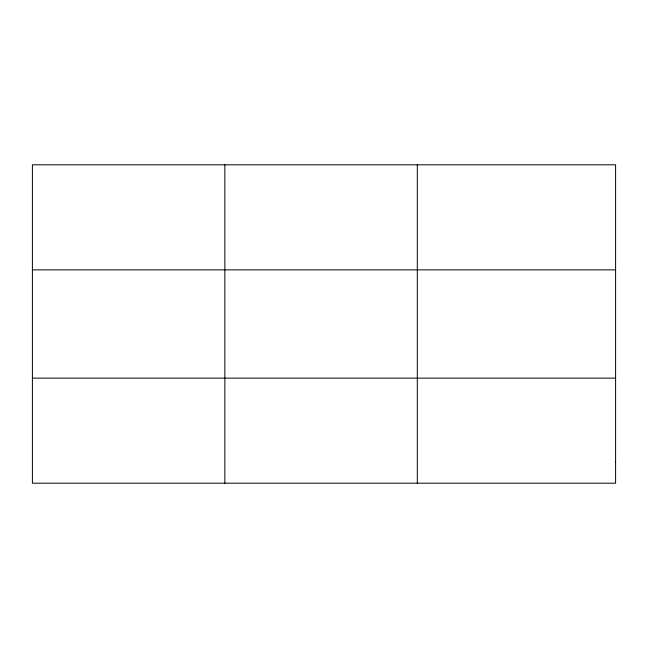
<?xml version="1.0" encoding="UTF-8"?>
<svg xmlns="http://www.w3.org/2000/svg" width="648" height="648" viewBox="0 0 648 648"><rect width="100%" height="100%" fill="white"/><g stroke="black" fill="none" stroke-linecap="round" stroke-linejoin="round"><path stroke-width="0.97" d="M224.856 483.197L224.856 164.803M417.312 483.197L417.312 164.803M32.4 269.876L615.6 269.876M32.4 378.124L615.6 378.124M615.6 462.178L615.6 483.197L32.4 483.197L32.4 164.803L615.6 164.803L615.6 462.178"/></g></svg>
